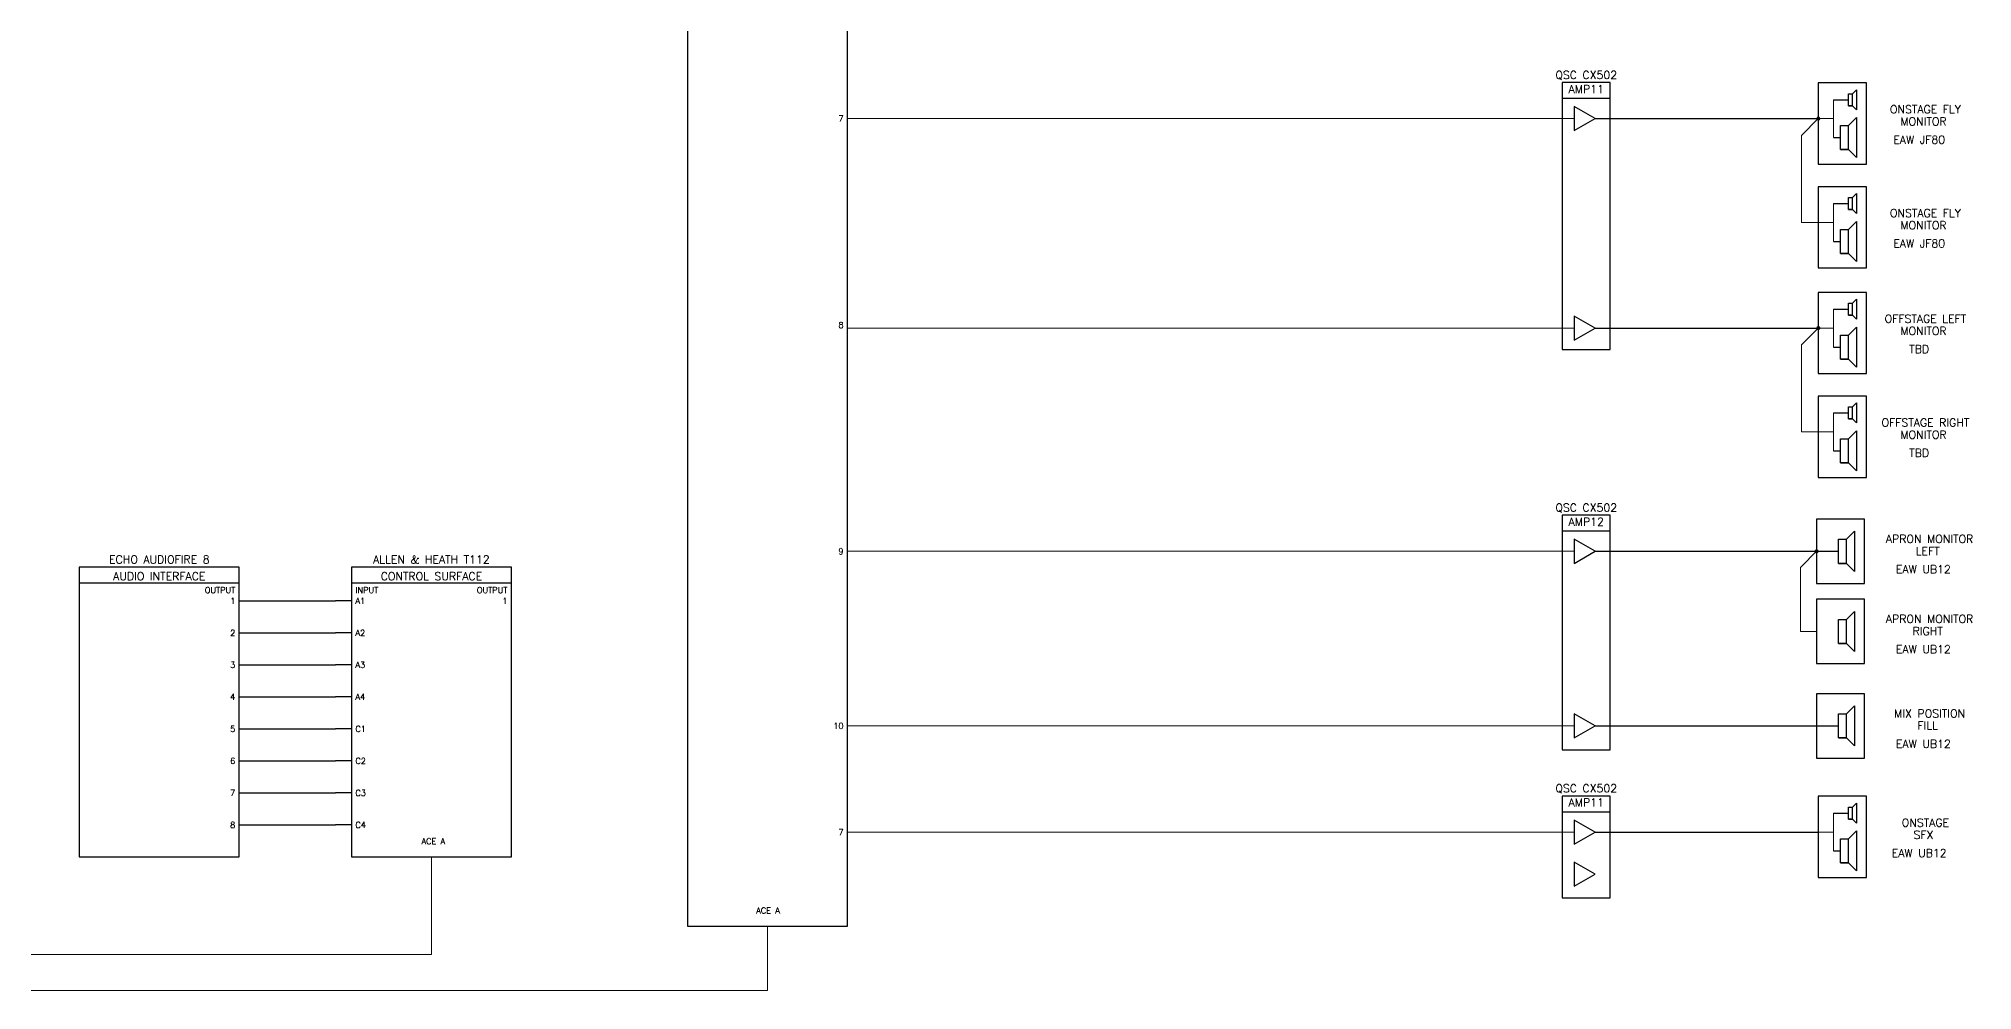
# Model space of a CAD drawing. Header units: inches. Extents: x 11.3 to 61.8, y -46.9 to -8.8.
# Drawn here: x 31.49 to 61.69, y -46.88 to -32.01 of the extents above; entities that cross this region are included whole.
import ezdxf
from ezdxf.enums import TextEntityAlignment as Align

# ---------------------------------------------------------------- set-up
doc = ezdxf.new("R2010")
doc.units = ezdxf.units.IN
doc.header["$MEASUREMENT"] = 0
for name, color, linetype in [('0-text', 2, 'Continuous'), ('AV-CONNECT', 6, 'Continuous'), ('AV-EQUIP', 3, 'Continuous'), ('AV-TXTLT', 121, 'Continuous')]:
    doc.layers.add(name, color=color, linetype=linetype)
doc.styles.add('romans', font='romans.shx')

# ---------------------------------------------------------------- blocks, each defined once
blk = doc.blocks.new('AV-ldspk-1')
at = {"layer": 'AV-EQUIP'}
blk.add_lwpolyline([(0, -0.1875), (0, 0.1875), (0.125, 0.1875), (0.25, 0.3125), (0.25, -0.3125), (0.125, -0.1875), (0, -0.1875), (0.125, -0.1875), (0.125, 0.1875)], dxfattribs=at)

msp = doc.modelspace()

# ---------------------------------------------------------------- linework, layer by layer
at = {"layer": 'AV-CONNECT'}
for p, q in [((59.51699, -32.96394), (59.7514, -32.96394)), ((55.79484, -33.25999), (59.28258, -33.25999)), ((59.28258, -33.25999), (59.02053, -33.52204)), ((59.51699, -33.55603), (59.6264, -33.55603)), ((59.51699, -34.58556), (59.7514, -34.58556)), ((59.51699, -35.17765), (59.6264, -35.17765)), ((59.51699, -36.23604), (59.7514, -36.23604)), ((55.79484, -36.53209), (59.28258, -36.53209)), ((59.28258, -36.53209), (59.02053, -36.79414)), ((59.51699, -36.82814), (59.6264, -36.82814)), ((59.51699, -37.85766), (59.7514, -37.85766)), ((59.51699, -38.44976), (59.6264, -38.44976)), ((55.79484, -40.02016), (59.59973, -40.02016)), ((59.26696, -40.00912), (59.00491, -40.27117)), ((34.62042, -40.79517), (36.12042, -40.79517)), ((36.37042, -40.79517), (36.12042, -40.79517)), ((34.62042, -41.29517), (36.12042, -41.29517)), ((36.37042, -41.29517), (36.12042, -41.29517)), ((34.62042, -41.79517), (36.12042, -41.79517)), ((36.37042, -41.79517), (36.12042, -41.79517)), ((34.62042, -42.29517), (36.12042, -42.29517)), ((36.37042, -42.29517), (36.12042, -42.29517)), ((34.62042, -42.79517), (36.12042, -42.79517)), ((36.37042, -42.79517), (36.12042, -42.79517)), ((55.79484, -42.74813), (59.59973, -42.74813)), ((34.62042, -43.29517), (36.12042, -43.29517)), ((36.37042, -43.29517), (36.12042, -43.29517)), ((34.62042, -43.79517), (36.12042, -43.79517)), ((36.37042, -43.79517), (36.12042, -43.79517)), ((34.62042, -44.29517), (36.12042, -44.29517)), ((36.37042, -44.29517), (36.12042, -44.29517)), ((59.51699, -44.10935), (59.7514, -44.10935)), ((55.79484, -44.4054), (59.28258, -44.4054)), ((59.51699, -44.70145), (59.6264, -44.70145))]:
    msp.add_line(p, q, dxfattribs=at)
at = {"layer": 'AV-CONNECT', "lineweight": 15}
for p, q in [((59.51699, -32.96394), (59.51699, -33.55603)), ((55.47008, -33.25999), (44.1207, -33.25999)), ((59.02053, -33.52204), (59.02053, -34.88161)), ((59.51699, -33.25999), (59.28258, -33.25999)), ((59.51699, -34.58556), (59.51699, -35.17765)), ((59.02053, -34.88161), (59.28258, -34.88161)), ((59.51699, -34.88161), (59.28258, -34.88161)), ((59.51699, -36.23604), (59.51699, -36.82814)), ((55.47008, -36.53209), (44.1207, -36.53209)), ((59.51699, -36.53209), (59.28258, -36.53209)), ((59.02053, -36.79414), (59.02053, -38.15371)), ((59.51699, -37.85766), (59.51699, -38.44976)), ((59.02053, -38.15371), (59.28258, -38.15371)), ((59.51699, -38.15371), (59.28258, -38.15371)), ((55.47008, -40.02016), (44.1207, -40.02016)), ((59.00491, -40.27117), (59.00491, -41.27016)), ((59.00491, -41.27016), (59.25591, -41.27016)), ((55.47008, -42.74813), (44.1207, -42.74813)), ((59.51699, -44.10935), (59.51699, -44.70145)), ((55.47008, -44.4054), (44.1207, -44.4054)), ((59.51699, -44.4054), (59.28258, -44.4054)), ((37.62042, -44.79517), (37.62042, -46.32133)), ((42.8707, -45.87904), (42.8707, -46.87904)), ((37.62042, -46.32133), (29.73332, -46.32133)), ((42.8707, -46.87904), (28.96646, -46.87904))]:
    msp.add_line(p, q, dxfattribs=at)
at = {"layer": 'AV-CONNECT', "const_width": 0.03125}
for points in [[(59.26696, -33.25999, 1), (59.29821, -33.25999, 1)], [(59.26696, -36.53209, 1), (59.29821, -36.53209, 1)], [(59.24029, -40.02016, 1), (59.27154, -40.02016, 1)]]:
    msp.add_lwpolyline(points, format="xyb", close=True, dxfattribs=at)
at = {"layer": 'AV-EQUIP'}
for p, q in [((41.6207, -9.03405), (41.6207, -45.87904)), ((44.1207, -45.87904), (44.1207, -9.03405)), ((34.62042, -40.26812), (32.12042, -40.26812)), ((32.12042, -40.26812), (32.12042, -44.79517)), ((34.62042, -44.79517), (34.62042, -40.26812)), ((38.87042, -40.26812), (36.37042, -40.26812)), ((36.37042, -40.26812), (36.37042, -44.79517)), ((38.87042, -44.79517), (38.87042, -40.26812)), ((32.12042, -44.79517), (34.62042, -44.79517)), ((36.37042, -44.79517), (38.87042, -44.79517)), ((41.6207, -45.87904), (44.1207, -45.87904))]:
    msp.add_line(p, q, dxfattribs=at)
for points in [[(55.28258, -36.86479), (56.03258, -36.86479), (56.03258, -32.69749), (55.28258, -32.69749)], [(59.28258, -33.97119), (60.03258, -33.97119), (60.03258, -32.70246), (59.28258, -32.70246)], [(55.47008, -33.07249), (55.47008, -33.44749), (55.79484, -33.25999)], [(59.28258, -35.59282), (60.03258, -35.59282), (60.03258, -34.32409), (59.28258, -34.32409)], [(59.28258, -37.2433), (60.03258, -37.2433), (60.03258, -35.97457), (59.28258, -35.97457)], [(55.47008, -36.34459), (55.47008, -36.71959), (55.79484, -36.53209)], [(59.28258, -38.86492), (60.03258, -38.86492), (60.03258, -37.59619), (59.28258, -37.59619)], [(55.28258, -43.12074), (56.03258, -43.12074), (56.03258, -39.45766), (55.28258, -39.45766)], [(59.25591, -40.52376), (60.00591, -40.52376), (60.00591, -39.51657), (59.25591, -39.51657)], [(55.47008, -39.83266), (55.47008, -40.20766), (55.79484, -40.02016)], [(59.25591, -41.77376), (60.00591, -41.77376), (60.00591, -40.76657), (59.25591, -40.76657)], [(59.25591, -43.25172), (60.00591, -43.25172), (60.00591, -42.24454), (59.25591, -42.24454)], [(55.47008, -42.56063), (55.47008, -42.93563), (55.79484, -42.74813)], [(55.28258, -45.43475), (56.03258, -45.43475), (56.03258, -43.8429), (55.28258, -43.8429)], [(59.28258, -45.11661), (60.03258, -45.11661), (60.03258, -43.84788), (59.28258, -43.84788)], [(55.47008, -44.2179), (55.47008, -44.5929), (55.79484, -44.4054)], [(55.47008, -44.87891), (55.47008, -45.25391), (55.79484, -45.06641)]]:
    msp.add_lwpolyline(points, close=True, dxfattribs=at)
at = {"layer": 'AV-TXTLT'}
for p, q in [((56.03258, -32.94749), (55.28258, -32.94749)), ((56.03258, -39.70766), (55.28258, -39.70766)), ((34.62042, -40.51812), (32.12042, -40.51812)), ((38.87042, -40.51812), (36.37042, -40.51812)), ((56.03258, -44.0929), (55.28258, -44.0929))]:
    msp.add_line(p, q, dxfattribs=at)

# ---------------------------------------------------------------- block references
at = {"xscale": 0.5, "yscale": 0.5, "zscale": 0.5}
for p in [(59.7514, -32.96394), (59.7514, -34.58556), (59.7514, -36.23604), (59.7514, -37.85766), (59.7514, -44.10935)]:
    msp.add_blockref('AV-ldspk-1', p, dxfattribs=at)
for p in [(59.6264, -33.55603), (59.6264, -35.17765), (59.6264, -36.82814), (59.6264, -38.44976), (59.59973, -40.02016), (59.59973, -41.27016), (59.59973, -42.74813), (59.6264, -44.70145)]:
    msp.add_blockref('AV-ldspk-1', p)

# ---------------------------------------------------------------- texts
at = {"layer": '0-text', "style": 'romans'}
for s, p in [('QSC CX502', (55.65758, -32.67741)), ('ONSTAGE FLY', (60.95558, -33.214)), ('MONITOR', (60.92513, -33.40419)), ('EAW JF80', (60.85804, -33.68865)), ('ONSTAGE FLY', (60.95558, -34.83562)), ('MONITOR', (60.92513, -35.02581)), ('EAW JF80', (60.85804, -35.31027)), ('OFFSTAGE LEFT', (60.95558, -36.4861)), ('MONITOR', (60.92513, -36.67629)), ('TBD', (60.85804, -36.96075)), ('OFFSTAGE RIGHT', (60.95558, -38.10773)), ('MONITOR', (60.92513, -38.29791)), ('TBD', (60.85804, -38.58237)), ('QSC CX502', (55.65758, -39.43759)), ('APRON MONITOR', (61.02087, -39.9256)), ('ECHO AUDIOFIRE 8', (33.37042, -40.24805)), ('ALLEN & HEATH T112', (37.62042, -40.24805)), ('LEFT', (60.99042, -40.11579)), ('EAW UB12', (60.92333, -40.40025)), ('APRON MONITOR', (61.02087, -41.1756)), ('RIGHT', (60.99042, -41.36579)), ('EAW UB12', (60.92333, -41.65025)), ('MIX POSITION', (61.02087, -42.65357)), ('FILL', (60.99042, -42.84375)), ('EAW UB12', (60.92333, -43.12822)), ('QSC CX502', (55.65758, -43.82283)), ('ONSTAGE', (60.95558, -44.35942)), ('SFX', (60.92513, -44.5496)), ('EAW UB12', (60.85804, -44.83406))]:
    msp.add_text(s, height=0.125, dxfattribs=at).set_placement(p, align=Align.BOTTOM_CENTER)
at = {"layer": 'AV-TXTLT', "style": 'romans'}
for p in [(34.55792, -40.62624), (38.80792, -40.62624)]:
    msp.add_text('OUTPUT', height=0.09375, dxfattribs=at).set_placement(p, align=Align.MIDDLE_RIGHT)
msp.add_text('INPUT', height=0.09375, dxfattribs=at).set_placement((36.43292, -40.62624), align=Align.MIDDLE_LEFT)
for p in [(37.65151, -44.59574), (42.87909, -45.67962)]:
    msp.add_text('ACE A', height=0.09375, dxfattribs=at).set_placement(p, align=Align.CENTER)
for s, insert, char_height, width, attachment_point in [('AMP11', (55.65758, -32.73537), 0.125, 0.8040677, 2), ('7', (44.0582, -33.25999), 0.09375, 1.125, 6), ('8', (44.0582, -36.48521), 0.09375, 1.125, 6), ('AMP12', (55.65758, -39.49555), 0.125, 0.8040677, 2), ('9', (44.0582, -40.02016), 0.09375, 1.125, 6), ('AUDIO INTERFACE', (33.37042, -40.34625), 0.125, 2.2738, 2), ('CONTROL SURFACE', (37.62042, -40.34625), 0.125, 2.2738, 2), ('1', (34.55792, -40.79517), 0.09375, 1.125, 6), ('A1', (36.43292, -40.79517), 0.09375, 1.143, 4), ('1', (38.80792, -40.79517), 0.09375, 1.125, 6), ('2', (34.55792, -41.29517), 0.09375, 1.125, 6), ('A2', (36.43292, -41.29517), 0.09375, 1.143, 4), ('3', (34.55792, -41.79517), 0.09375, 1.125, 6), ('A3', (36.43292, -41.79517), 0.09375, 1.143, 4), ('4', (34.55792, -42.29517), 0.09375, 1.125, 6), ('A4', (36.43292, -42.29517), 0.09375, 1.143, 4), ('5', (34.55792, -42.79517), 0.09375, 1.125, 6), ('C1', (36.43292, -42.79517), 0.09375, 1.143, 4), ('10', (44.0582, -42.74813), 0.09375, 1.125, 6), ('6', (34.55792, -43.29517), 0.09375, 1.125, 6), ('C2', (36.43292, -43.29517), 0.09375, 1.143, 4), ('7', (34.55792, -43.79517), 0.09375, 1.125, 6), ('C3', (36.43292, -43.79517), 0.09375, 1.143, 4), ('AMP11', (55.65758, -43.88079), 0.125, 0.8040677, 2), ('8', (34.55792, -44.29517), 0.09375, 1.125, 6), ('C4', (36.43292, -44.29517), 0.09375, 1.143, 4), ('7', (44.0582, -44.4054), 0.09375, 1.125, 6)]:
    msp.add_mtext(s, dxfattribs=dict(at, insert=insert, char_height=char_height, width=width, attachment_point=attachment_point))

doc.saveas('drawing.dxf')
